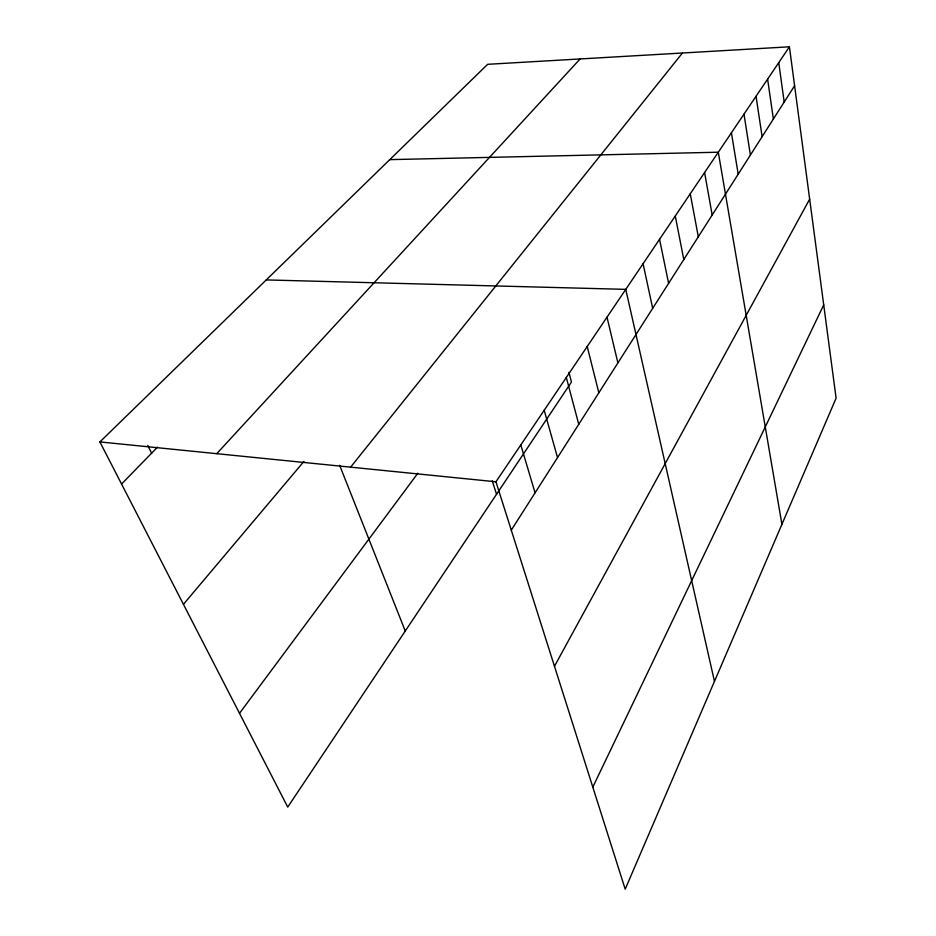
<?xml version="1.0" encoding="UTF-8"?>
<svg xmlns="http://www.w3.org/2000/svg" width="936" height="936" viewBox="0 0 936 936"><rect width="100%" height="100%" fill="white"/><g stroke="black" fill="none" stroke-linecap="round" stroke-linejoin="round"><path stroke-width="1.4" d="M592.816 787.106L823.715 304.879M554.475 666.268L809.663 199.146M511.29 530.139L794.594 85.726M789.422 46.8L836.105 398.163L625.201 889.2L495.94 481.783L789.422 46.8L487.656 64.315L99.895 441.921L287.738 807.078L571.463 382.017L568.924 372.364M239.511 713.314L417.877 473.183M350.602 467.158L682.449 53.013M183.433 604.317L303.919 461.436M216.742 453.679L580.121 58.945M121.551 484.029L157.517 447.139M389.774 159.635L718.298 152.217L781.911 524.335M266.257 279.922L625.763 289.364L714.46 681.385M99.895 441.921L495.94 481.783M147.759 445.396L151.597 453.211M339.639 465.274L405.253 631.016M492.254 480.858L496.536 494.266M520.79 444.951L535.076 492.816M544.202 410.249L557.528 457.599M566.303 377.489L578.752 424.3M587.211 346.507L598.841 392.781M606.996 317.175L617.9 362.899M643.079 263.706L652.684 308.33M659.552 239.277L668.608 283.362M675.265 215.994L683.795 259.529M690.265 193.764L698.303 236.761M704.597 172.528L712.179 214.999M731.414 132.772L738.2 174.19M743.991 114.145L750.403 155.048M756.042 96.268L762.115 136.668M767.614 79.115L773.37 119.024M778.74 62.642L784.192 102.047"/></g></svg>
